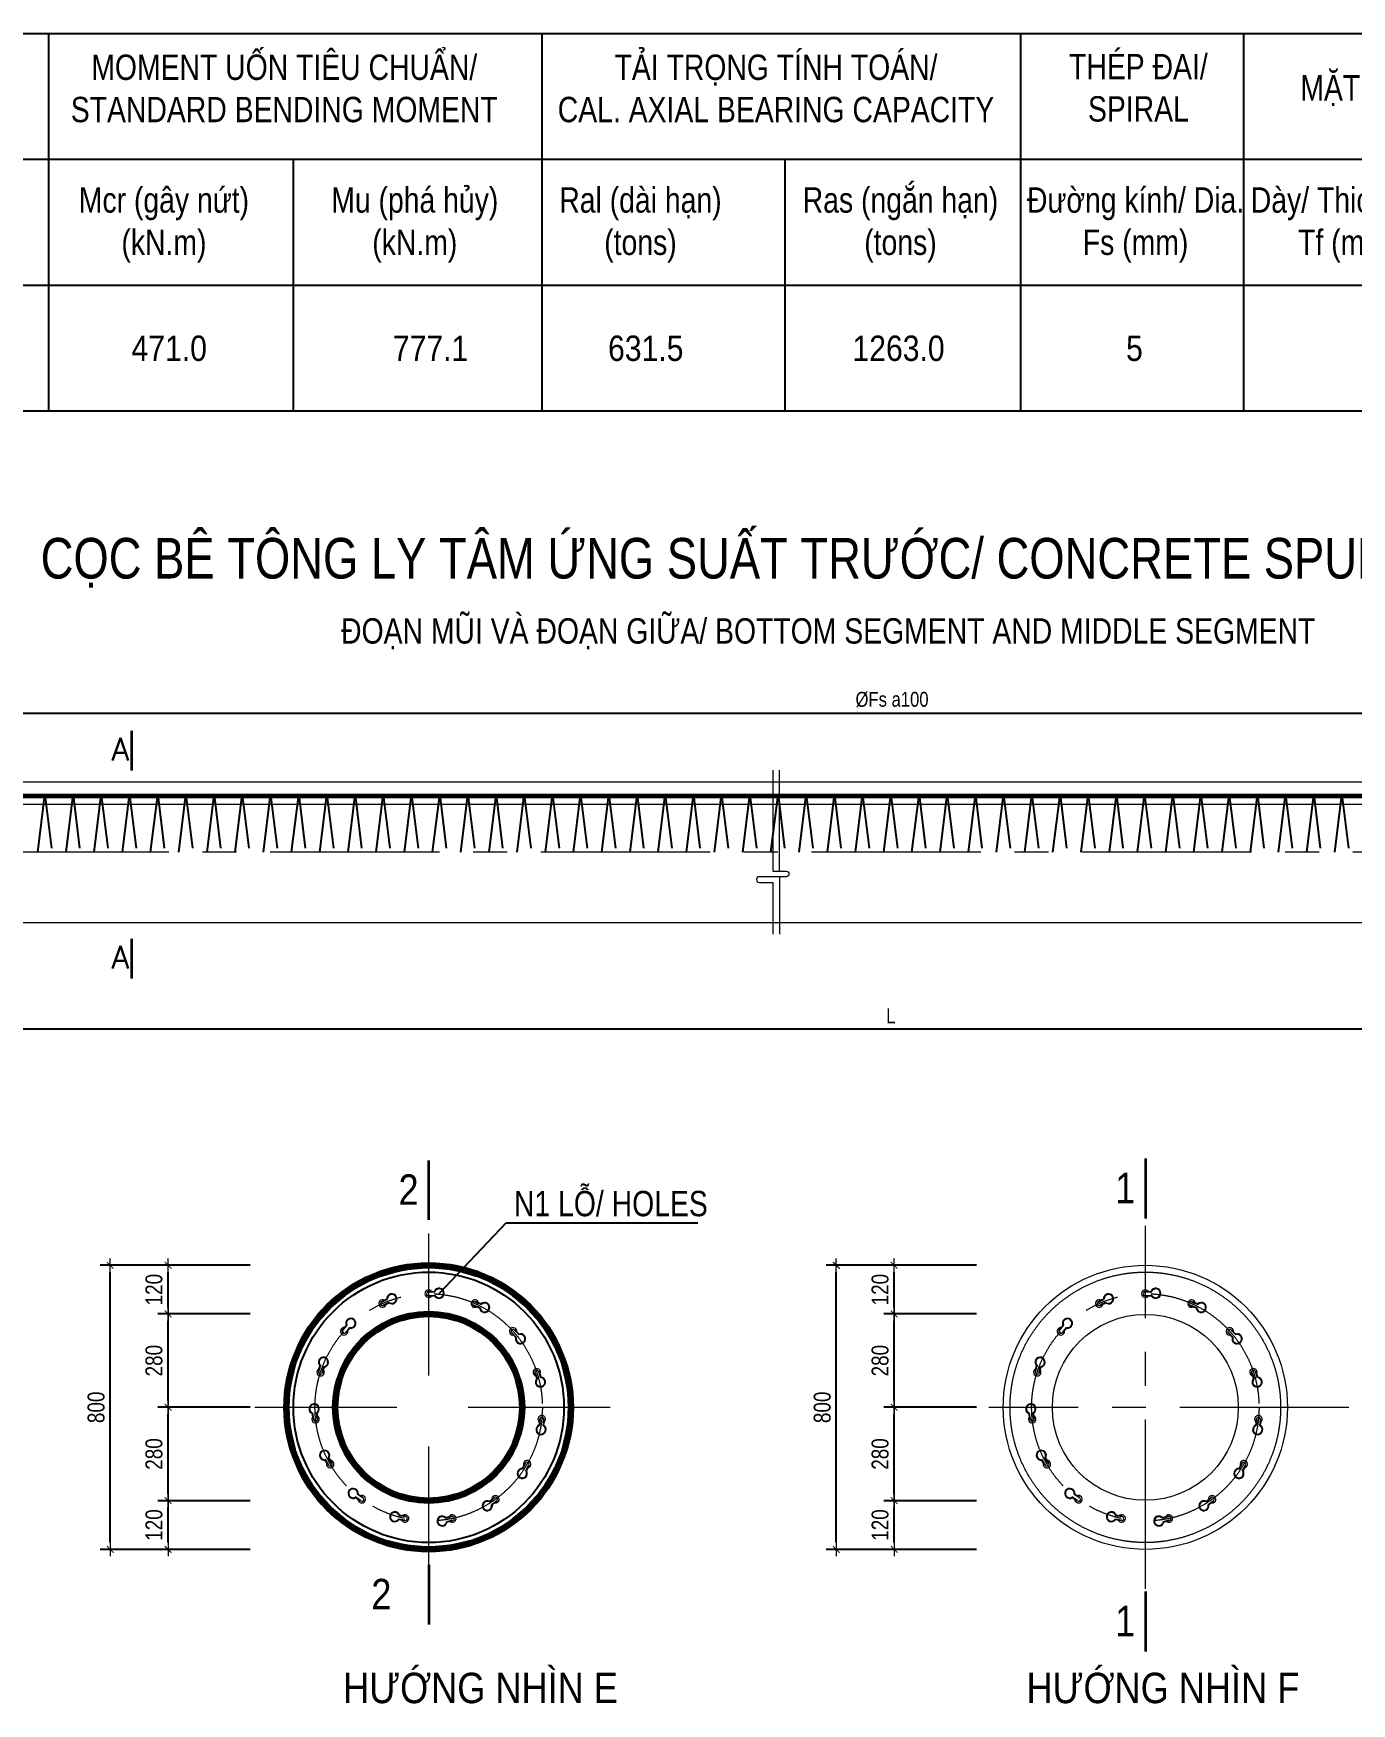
# Model space of a CAD drawing. Header units: millimetres. Extents: x -2123450 to -961021, y -260876 to 649159.
# Drawn here: x -1622938 to -1603460, y 112906 to 137598 of the extents above; entities that cross this region are included whole.
import ezdxf
from ezdxf.enums import TextEntityAlignment as Align

# ---------------------------------------------------------------- set-up
doc = ezdxf.new("R2010")
doc.units = ezdxf.units.MM
doc.header["$LTSCALE"] = 1000
doc.header["$MEASUREMENT"] = 0
doc.header["$PDMODE"] = 66
for name, pattern in [('CENTER2', [1.125, 0.75, -0.125, 0.125, -0.125]), ('CENTERX2', [4, 2.5, -0.5, 0.5, -0.5]), ('HIDDEN', [0.375, 0.25, -0.125]), ('HIDDEN2', [4.7625, 3.175, -1.5875])]:
    doc.linetypes.add(name, pattern=pattern)
doc.layers.get('0').update_dxf_attribs({"linetype": 'CONTINUOUS'})
doc.layers.get('DEFPOINTS').update_dxf_attribs({"linetype": 'CONTINUOUS'})
for name, color, linetype, lineweight in [('NDC_S_AXIS', 5, 'CENTER2', 15), ('NDC_S_BREAK-LINE', 1, 'CONTINUOUS', 15), ('NDC_S_CONTINUOUS', 3, 'CONTINUOUS', 20), ('NDC_S_DIM', 1, 'CONTINUOUS', 9), ('NDC_S_LEADER', 1, 'CONTINUOUS', 9), ('NDC_S_REBAR', 4, 'CONTINUOUS', 35), ('NDC_S_REBAR NO. BOX', 1, 'CONTINUOUS', 9), ('NDC_S_REBAR SECTION', 6, 'CONTINUOUS', 25), ('NDC_S_STIRRUP', 2, 'CONTINUOUS', 25), ('NDC_S_VN TEXT', 7, 'CONTINUOUS', 9)]:
    doc.layers.add(name, color=color, linetype=linetype, lineweight=lineweight)
doc.styles.add('NDC_ARIAL', font='arial.ttf', dxfattribs={"width": 0.8})
doc.styles.get("Standard").update_dxf_attribs({"font": 'romans.shx', "bigfont": 'vns.shx'})
doc.dimstyles.new('NDC_1-100', dxfattribs={"dimscale": 100, "dimtxt": 2.2, "dimasz": 1, "dimexe": 1.5, "dimexo": 2, "dimgap": 0.8, "dimtad": 1, "dimdec": 0, "dimdsep": 46, "dimtxsty": 'NDC_ARIAL', "dimblk": 'DIMMARK', "dimcen": 49999.938995, "dimdle": 1.5, "dimclrd": 1, "dimclre": 1, "dimclrt": 3, "dimadec": 0, "dimazin": 0, "dimtfac": 1, "dimtdec": 0, "dimtix": 1, "dimtmove": 2, "dimatfit": 3, "dimfxl": 1, "dimarcsym": 0})
doc.dimstyles.new('NDC_1-25(25)', dxfattribs={"dimscale": 100, "dimtxt": 2.5, "dimasz": 1, "dimexe": 1.5, "dimexo": 0, "dimgap": 0.8, "dimtad": 1, "dimdec": 0, "dimlfac": 0.25, "dimdsep": 46, "dimtxsty": 'NDC_ARIAL', "dimblk": 'DIMMARK', "dimcen": 49999.938995, "dimdle": 1.5, "dimclrd": 1, "dimclre": 1, "dimclrt": 3, "dimadec": 0, "dimazin": 0, "dimtfac": 1, "dimtdec": 0, "dimtix": 1, "dimtmove": 2, "dimatfit": 3, "dimfxl": 1, "dimarcsym": 0})

# ---------------------------------------------------------------- blocks, each defined once
blk = doc.blocks.new('DIMMARK')
at = {"layer": 'NDC_S_DIM', "color": 1}
blk.add_line((-1.5, 0), (1, 0), dxfattribs=at)
at = {"layer": 'NDC_S_DIM', "color": 2, "const_width": 0.15}
blk.add_lwpolyline([(-0.5, -0.5), (0.5, 0.5)], dxfattribs=at)
blk = doc.blocks.new('*D343')
at = {"layer": 'DEFPOINTS', "color": 0, "transparency": 16777216}
for p in [(-1596281, 127550), (-1624219, 126731), (-1596281, 126731)]:
    blk.add_point(p, dxfattribs=at)
at = {"layer": 'NDC_S_DIM', "color": 1, "lineweight": -2, "transparency": 16777216}
for p, q in [((-1624219, 126931), (-1624219, 127700)), ((-1596281, 126931), (-1596281, 127700)), ((-1624119, 127550), (-1596381, 127550))]:
    blk.add_line(p, q, dxfattribs=at)
at = {"layer": 'NDC_S_DIM', "color": 1, "lineweight": -2, "transparency": 16777216, "xscale": 100, "yscale": 100, "zscale": 100, "rotation": 180}
blk.add_blockref('DIMMARK', (-1624219, 127550), dxfattribs=at)
at = {"layer": 'NDC_S_DIM', "color": 1, "lineweight": -2, "transparency": 16777216, "xscale": 100, "yscale": 100, "zscale": 100}
blk.add_blockref('DIMMARK', (-1596281, 127550), dxfattribs=at)
at = {"layer": 'NDC_S_DIM', "color": 3, "transparency": 16777216, "insert": (-1610250, 127749), "char_height": 220, "attachment_point": 5, "style": 'NDC_ARIAL'}
blk.add_mtext('ØFs a100', dxfattribs=at)
blk = doc.blocks.new('*D345')
at = {"layer": 'DEFPOINTS', "color": 0, "transparency": 16777216}
for p in [(-1628651, 123902), (-1591885, 123902), (-1591885, 122884)]:
    blk.add_point(p, dxfattribs=at)
at = {"layer": 'NDC_S_DIM', "color": 1, "lineweight": -2, "transparency": 16777216}
for p, q in [((-1628651, 123702), (-1628651, 122734)), ((-1591885, 123702), (-1591885, 122734)), ((-1628551, 122884), (-1591985, 122884))]:
    blk.add_line(p, q, dxfattribs=at)
at = {"layer": 'NDC_S_DIM', "color": 1, "lineweight": -2, "transparency": 16777216, "xscale": 100, "yscale": 100, "zscale": 100, "rotation": 180}
blk.add_blockref('DIMMARK', (-1628651, 122884), dxfattribs=at)
at = {"layer": 'NDC_S_DIM', "color": 1, "lineweight": -2, "transparency": 16777216, "xscale": 100, "yscale": 100, "zscale": 100}
blk.add_blockref('DIMMARK', (-1591885, 122884), dxfattribs=at)
at = {"layer": 'NDC_S_DIM', "color": 3, "transparency": 16777216, "insert": (-1610268, 123074), "char_height": 220, "attachment_point": 5, "style": 'NDC_ARIAL'}
blk.add_mtext('L ', dxfattribs=at)
blk = doc.blocks.new('dau coc')
at = {"layer": 'NDC_S_AXIS', "linetype": 'HIDDEN', "ltscale": 0.001}
for p, q in [((0, -0.3192), (0, 0.3192)), ((0.3192, 0), (-0.3192, 0))]:
    blk.add_line(p, q, dxfattribs=at)
at = {"layer": 'NDC_S_CONTINUOUS', "lineweight": 100}
for radius in [0.25, 0.1643]:
    blk.add_circle((0, 0), radius, dxfattribs=at)
at = {"layer": 'NDC_S_STIRRUP'}
blk.add_circle((0, 0), 0.238, dxfattribs=at)
blk = doc.blocks.new('*D350')
at = {"layer": 'DEFPOINTS', "color": 0, "transparency": 16777216}
for p in [(-1621803, 119386), (-1619733, 119386), (-1619733, 115186)]:
    blk.add_point(p, dxfattribs=at)
at = {"layer": 'NDC_S_DIM', "color": 1, "lineweight": -2, "transparency": 16777216}
for p, q in [((-1619733, 119386), (-1621953, 119386)), ((-1621803, 115286), (-1621803, 119286)), ((-1619733, 115186), (-1621953, 115186))]:
    blk.add_line(p, q, dxfattribs=at)
at = {"layer": 'NDC_S_DIM', "color": 1, "lineweight": -2, "transparency": 16777216, "xscale": 100, "yscale": 100, "zscale": 100}
for p, rotation in [((-1621803, 119386), 90), ((-1621803, 115186), 270)]:
    blk.add_blockref('DIMMARK', p, dxfattribs=dict(at, rotation=rotation))
at = {"layer": 'NDC_S_DIM', "color": 3, "lineweight": 100, "transparency": 16777216, "insert": (-1622011, 117286), "char_height": 250, "attachment_point": 5, "rotation": 90, "style": 'NDC_ARIAL'}
blk.add_mtext('800', dxfattribs=at)
blk = doc.blocks.new('*D351')
at = {"layer": 'DEFPOINTS', "color": 0, "transparency": 16777216}
for p in [(-1620948, 115906), (-1619733, 115906), (-1619733, 115186)]:
    blk.add_point(p, dxfattribs=at)
at = {"layer": 'NDC_S_DIM', "color": 1, "lineweight": -2, "transparency": 16777216}
for p, q in [((-1619733, 115906), (-1621098, 115906)), ((-1620948, 115286), (-1620948, 115806)), ((-1619733, 115186), (-1621098, 115186))]:
    blk.add_line(p, q, dxfattribs=at)
at = {"layer": 'NDC_S_DIM', "color": 1, "lineweight": -2, "transparency": 16777216, "xscale": 100, "yscale": 100, "zscale": 100}
for p, rotation in [((-1620948, 115906), 90), ((-1620948, 115186), 270)]:
    blk.add_blockref('DIMMARK', p, dxfattribs=dict(at, rotation=rotation))
at = {"layer": 'NDC_S_DIM', "color": 3, "lineweight": 100, "transparency": 16777216, "insert": (-1621156, 115546), "char_height": 250, "attachment_point": 5, "rotation": 90, "style": 'NDC_ARIAL'}
blk.add_mtext('120', dxfattribs=at)
blk = doc.blocks.new('*D352')
at = {"layer": 'DEFPOINTS', "color": 0, "transparency": 16777216}
for p in [(-1620948, 117286), (-1619733, 117286), (-1619733, 115906)]:
    blk.add_point(p, dxfattribs=at)
at = {"layer": 'NDC_S_DIM', "color": 1, "lineweight": -2, "transparency": 16777216}
for p, q in [((-1619733, 117286), (-1621098, 117286)), ((-1620948, 116006), (-1620948, 117186)), ((-1619733, 115906), (-1621098, 115906))]:
    blk.add_line(p, q, dxfattribs=at)
at = {"layer": 'NDC_S_DIM', "color": 1, "lineweight": -2, "transparency": 16777216, "xscale": 100, "yscale": 100, "zscale": 100}
for p, rotation in [((-1620948, 117286), 90), ((-1620948, 115906), 270)]:
    blk.add_blockref('DIMMARK', p, dxfattribs=dict(at, rotation=rotation))
at = {"layer": 'NDC_S_DIM', "color": 3, "lineweight": 100, "transparency": 16777216, "insert": (-1621156, 116596), "char_height": 250, "attachment_point": 5, "rotation": 90, "style": 'NDC_ARIAL'}
blk.add_mtext('280', dxfattribs=at)
blk = doc.blocks.new('*D353')
at = {"layer": 'DEFPOINTS', "color": 0, "transparency": 16777216}
for p in [(-1620948, 118666), (-1619733, 118666), (-1619733, 117286)]:
    blk.add_point(p, dxfattribs=at)
at = {"layer": 'NDC_S_DIM', "color": 1, "lineweight": -2, "transparency": 16777216}
for p, q in [((-1619733, 118666), (-1621098, 118666)), ((-1620948, 117386), (-1620948, 118566)), ((-1619733, 117286), (-1621098, 117286))]:
    blk.add_line(p, q, dxfattribs=at)
at = {"layer": 'NDC_S_DIM', "color": 1, "lineweight": -2, "transparency": 16777216, "xscale": 100, "yscale": 100, "zscale": 100}
for p, rotation in [((-1620948, 118666), 90), ((-1620948, 117286), 270)]:
    blk.add_blockref('DIMMARK', p, dxfattribs=dict(at, rotation=rotation))
at = {"layer": 'NDC_S_DIM', "color": 3, "lineweight": 100, "transparency": 16777216, "insert": (-1621156, 117976), "char_height": 250, "attachment_point": 5, "rotation": 90, "style": 'NDC_ARIAL'}
blk.add_mtext('280', dxfattribs=at)
blk = doc.blocks.new('*D354')
at = {"layer": 'DEFPOINTS', "color": 0, "transparency": 16777216}
for p in [(-1620948, 119386), (-1619733, 119386), (-1619733, 118666)]:
    blk.add_point(p, dxfattribs=at)
at = {"layer": 'NDC_S_DIM', "color": 1, "lineweight": -2, "transparency": 16777216}
for p, q in [((-1619733, 119386), (-1621098, 119386)), ((-1620948, 118766), (-1620948, 119286)), ((-1619733, 118666), (-1621098, 118666))]:
    blk.add_line(p, q, dxfattribs=at)
at = {"layer": 'NDC_S_DIM', "color": 1, "lineweight": -2, "transparency": 16777216, "xscale": 100, "yscale": 100, "zscale": 100}
for p, rotation in [((-1620948, 119386), 90), ((-1620948, 118666), 270)]:
    blk.add_blockref('DIMMARK', p, dxfattribs=dict(at, rotation=rotation))
at = {"layer": 'NDC_S_DIM', "color": 3, "lineweight": 100, "transparency": 16777216, "insert": (-1621156, 119026), "char_height": 250, "attachment_point": 5, "rotation": 90, "style": 'NDC_ARIAL'}
blk.add_mtext('120', dxfattribs=at)
blk = doc.blocks.new('*D355')
at = {"layer": 'DEFPOINTS', "color": 0, "transparency": 16777216}
for p in [(-1611074, 119386), (-1609004, 119386), (-1609004, 115186)]:
    blk.add_point(p, dxfattribs=at)
at = {"layer": 'NDC_S_DIM', "color": 1, "lineweight": -2, "transparency": 16777216}
for p, q in [((-1609004, 119386), (-1611224, 119386)), ((-1611074, 115286), (-1611074, 119286)), ((-1609004, 115186), (-1611224, 115186))]:
    blk.add_line(p, q, dxfattribs=at)
at = {"layer": 'NDC_S_DIM', "color": 1, "lineweight": -2, "transparency": 16777216, "xscale": 100, "yscale": 100, "zscale": 100}
for p, rotation in [((-1611074, 119386), 90), ((-1611074, 115186), 270)]:
    blk.add_blockref('DIMMARK', p, dxfattribs=dict(at, rotation=rotation))
at = {"layer": 'NDC_S_DIM', "color": 3, "lineweight": 100, "transparency": 16777216, "insert": (-1611281, 117286), "char_height": 250, "attachment_point": 5, "rotation": 90, "style": 'NDC_ARIAL'}
blk.add_mtext('800', dxfattribs=at)
blk = doc.blocks.new('*D356')
at = {"layer": 'DEFPOINTS', "color": 0, "transparency": 16777216}
for p in [(-1610219, 115906), (-1609004, 115906), (-1609004, 115186)]:
    blk.add_point(p, dxfattribs=at)
at = {"layer": 'NDC_S_DIM', "color": 1, "lineweight": -2, "transparency": 16777216}
for p, q in [((-1609004, 115906), (-1610369, 115906)), ((-1610219, 115286), (-1610219, 115806)), ((-1609004, 115186), (-1610369, 115186))]:
    blk.add_line(p, q, dxfattribs=at)
at = {"layer": 'NDC_S_DIM', "color": 1, "lineweight": -2, "transparency": 16777216, "xscale": 100, "yscale": 100, "zscale": 100}
for p, rotation in [((-1610219, 115906), 90), ((-1610219, 115186), 270)]:
    blk.add_blockref('DIMMARK', p, dxfattribs=dict(at, rotation=rotation))
at = {"layer": 'NDC_S_DIM', "color": 3, "lineweight": 100, "transparency": 16777216, "insert": (-1610426, 115546), "char_height": 250, "attachment_point": 5, "rotation": 90, "style": 'NDC_ARIAL'}
blk.add_mtext('120', dxfattribs=at)
blk = doc.blocks.new('*D357')
at = {"layer": 'DEFPOINTS', "color": 0, "transparency": 16777216}
for p in [(-1610219, 117286), (-1609004, 117286), (-1609004, 115906)]:
    blk.add_point(p, dxfattribs=at)
at = {"layer": 'NDC_S_DIM', "color": 1, "lineweight": -2, "transparency": 16777216}
for p, q in [((-1609004, 117286), (-1610369, 117286)), ((-1610219, 116006), (-1610219, 117186)), ((-1609004, 115906), (-1610369, 115906))]:
    blk.add_line(p, q, dxfattribs=at)
at = {"layer": 'NDC_S_DIM', "color": 1, "lineweight": -2, "transparency": 16777216, "xscale": 100, "yscale": 100, "zscale": 100}
for p, rotation in [((-1610219, 117286), 90), ((-1610219, 115906), 270)]:
    blk.add_blockref('DIMMARK', p, dxfattribs=dict(at, rotation=rotation))
at = {"layer": 'NDC_S_DIM', "color": 3, "lineweight": 100, "transparency": 16777216, "insert": (-1610426, 116596), "char_height": 250, "attachment_point": 5, "rotation": 90, "style": 'NDC_ARIAL'}
blk.add_mtext('280', dxfattribs=at)
blk = doc.blocks.new('*D358')
at = {"layer": 'DEFPOINTS', "color": 0, "transparency": 16777216}
for p in [(-1610219, 118666), (-1609004, 118666), (-1609004, 117286)]:
    blk.add_point(p, dxfattribs=at)
at = {"layer": 'NDC_S_DIM', "color": 1, "lineweight": -2, "transparency": 16777216}
for p, q in [((-1609004, 118666), (-1610369, 118666)), ((-1610219, 117386), (-1610219, 118566)), ((-1609004, 117286), (-1610369, 117286))]:
    blk.add_line(p, q, dxfattribs=at)
at = {"layer": 'NDC_S_DIM', "color": 1, "lineweight": -2, "transparency": 16777216, "xscale": 100, "yscale": 100, "zscale": 100}
for p, rotation in [((-1610219, 118666), 90), ((-1610219, 117286), 270)]:
    blk.add_blockref('DIMMARK', p, dxfattribs=dict(at, rotation=rotation))
at = {"layer": 'NDC_S_DIM', "color": 3, "lineweight": 100, "transparency": 16777216, "insert": (-1610426, 117976), "char_height": 250, "attachment_point": 5, "rotation": 90, "style": 'NDC_ARIAL'}
blk.add_mtext('280', dxfattribs=at)
blk = doc.blocks.new('*D359')
at = {"layer": 'DEFPOINTS', "color": 0, "transparency": 16777216}
for p in [(-1610219, 119386), (-1609004, 119386), (-1609004, 118666)]:
    blk.add_point(p, dxfattribs=at)
at = {"layer": 'NDC_S_DIM', "color": 1, "lineweight": -2, "transparency": 16777216}
for p, q in [((-1609004, 119386), (-1610369, 119386)), ((-1610219, 118766), (-1610219, 119286)), ((-1609004, 118666), (-1610369, 118666))]:
    blk.add_line(p, q, dxfattribs=at)
at = {"layer": 'NDC_S_DIM', "color": 1, "lineweight": -2, "transparency": 16777216, "xscale": 100, "yscale": 100, "zscale": 100}
for p, rotation in [((-1610219, 119386), 90), ((-1610219, 118666), 270)]:
    blk.add_blockref('DIMMARK', p, dxfattribs=dict(at, rotation=rotation))
at = {"layer": 'NDC_S_DIM', "color": 3, "lineweight": 100, "transparency": 16777216, "insert": (-1610426, 119026), "char_height": 250, "attachment_point": 5, "rotation": 90, "style": 'NDC_ARIAL'}
blk.add_mtext('120', dxfattribs=at)
blk = doc.blocks.new('neo thép')
at = {"layer": 'NDC_S_REBAR NO. BOX'}
for centre, radius, start, end in [((-1615125, 259907), 55, 35.1861, 329.0747), ((-1614971, 259913), 75, 205.7086, 158.5522), ((-1614971, 259913), 65, 209.6168, 154.644)]:
    blk.add_arc(centre, radius, start, end, dxfattribs=at)
at = {"layer": 'NDC_S_REBAR NO. BOX', "color": 1}
blk.add_arc((-1615125, 259907), 30, 92.1304, 272.1304, dxfattribs=at)
at = {"layer": 'NDC_S_REBAR SECTION', "color": 1}
for p, q in [((-1615127, 259937), (-1615029, 259941)), ((-1615124, 259877), (-1615027, 259881))]:
    blk.add_line(p, q, dxfattribs=at)
blk = doc.blocks.new('*U899')
at = {"layer": 'NDC_S_REBAR SECTION', "color": 1}
blk.add_blockref('neo thép', (1615038, -259913), dxfattribs=at)
blk = doc.blocks.new('*U900')
at = {"layer": 'NDC_S_REBAR SECTION', "color": 0, "linetype": 'ByBlock', "lineweight": -2, "transparency": 16777216}
for p, rotation in [((-1617703, 259972), 23.99999999999997), ((-1616332, 259900), 336.0000000000001), ((-1618292, 259589), 47.99999999999999), ((-1615786, 259459), 312), ((-1618673, 259000), 71.99999999999997), ((-1615467, 258834), 288), ((-1618783, 258307), 95.99999999999999), ((-1615430, 258133), 264), ((-1618601, 257629), 120), ((-1615681, 257477), 240), ((-1618159, 257084), 144), ((-1616177, 256981), 215.9999999999999), ((-1617533, 256765), 168.0000000000001), ((-1616832, 256729), 192)]:
    blk.add_blockref('*U899', p, dxfattribs=dict(at, rotation=rotation))
blk.add_blockref('*U899', (-1617010, 260082), dxfattribs=at)
blk = doc.blocks.new('*U901')
at = {"layer": 'NDC_S_REBAR SECTION', "color": 1}
blk.add_blockref('neo thép', (1615038, -259913), dxfattribs=at)
blk = doc.blocks.new('*U902')
at = {"layer": 'NDC_S_REBAR SECTION', "color": 0, "linetype": 'ByBlock', "lineweight": -2, "transparency": 16777216}
for p, rotation in [((-1617703, 259972), 23.99999999999997), ((-1616332, 259900), 336.0000000000001), ((-1618292, 259589), 47.99999999999999), ((-1615786, 259459), 312), ((-1618673, 259000), 71.99999999999997), ((-1615467, 258834), 288), ((-1618783, 258307), 95.99999999999999), ((-1615430, 258133), 264), ((-1618601, 257629), 120), ((-1615681, 257477), 240), ((-1618159, 257084), 144), ((-1616177, 256981), 215.9999999999999), ((-1617533, 256765), 168.0000000000001), ((-1616832, 256729), 192)]:
    blk.add_blockref('*U901', p, dxfattribs=dict(at, rotation=rotation))
blk.add_blockref('*U901', (-1617010, 260082), dxfattribs=at)

msp = doc.modelspace()

# ---------------------------------------------------------------- linework, layer by layer
for p, q in [((-1637042.3, 137597.7), (-1584595.34, 137597.7)), ((-1622714.2, 137597.7), (-1622714.2, 132017.34)), ((-1615423.24, 137597.7), (-1615423.24, 132017.34)), ((-1608350.87, 137597.7), (-1608350.87, 132017.34)), ((-1605057.85, 137597.7), (-1605057.85, 132017.34)), ((-1637042.3, 135737.58), (-1584595.34, 135737.58)), ((-1619100.59, 135737.58), (-1619100.59, 132017.34)), ((-1611833.85, 135737.58), (-1611833.85, 132017.34)), ((-1629304.31, 133877.46), (-1584595.34, 133877.46)), ((-1655452.36, 132017.34), (-1584595.34, 132017.34)), ((-1637042.3, 132017.34), (-1584595.34, 132017.34))]:
    msp.add_line(p, q)
at = {"layer": 'NDC_S_AXIS', "linetype": 'CENTERX2'}
for p, q in [((-1592939.1, 125493.27), (-1627597.15, 125493.27)), ((-1606507.25, 114604.46), (-1606507.25, 119967.16)), ((-1603499.19, 117285.81), (-1608819.33, 117285.81))]:
    msp.add_line(p, q, dxfattribs=at)
at = {"layer": 'NDC_S_AXIS', "ltscale": 500}
msp.add_circle((-1606507.25, 117285.81), 1999.2, dxfattribs=at)
at = {"layer": 'NDC_S_AXIS', "linetype": 'CENTERX2'}
for centre in [(-1617097.21, 117285.81), (-1606507.25, 117285.81)]:
    msp.add_circle(centre, 1680, dxfattribs=at)
at = {"layer": 'NDC_S_BREAK-LINE'}
for p, q in [((-1611914.54, 125213.16), (-1611914.54, 126707.68)), ((-1611914.54, 125129.82), (-1611914.54, 124281.18))]:
    msp.add_line(p, q, dxfattribs=at)
msp.add_lwpolyline([(-1612013.58, 126707.68), (-1612013.58, 125213.16), (-1611815.5, 125213.16, -1), (-1611815.5, 125129.82), (-1612013.58, 125129.82), (-1612211.67, 125129.82, 1), (-1612211.67, 125046.49), (-1612013.58, 125046.49), (-1612013.58, 124281.18)], format="xyb", dxfattribs=at)
at = {"layer": 'NDC_S_CONTINUOUS'}
for p, q in [((-1627984.79, 126534.93), (-1591926.46, 126534.93)), ((-1627984.79, 126201.6), (-1592551.46, 126201.6)), ((-1627984.79, 124451.6), (-1592551.46, 124451.6))]:
    msp.add_line(p, q, dxfattribs=at)
for radius in [2100, 1374.24]:
    msp.add_circle((-1606507.25, 117285.81), radius, dxfattribs=at)
at = {"layer": 'NDC_S_REBAR'}
for p, q in [((-1621486.68, 127287.69), (-1621486.68, 126701.49)), ((-1627984.79, 126341.18), (-1592551.46, 126341.18)), ((-1627984.79, 126312.02), (-1592551.46, 126312.02)), ((-1621486.68, 124212.4), (-1621486.68, 123626.21)), ((-1617099.58, 120936.41), (-1617099.58, 120057.13)), ((-1606507.25, 120965.62), (-1606507.25, 120079.3)), ((-1617097.21, 114956.62), (-1617097.21, 114077.34)), ((-1606507.25, 114563.38), (-1606507.25, 113677.06))]:
    msp.add_line(p, q, dxfattribs=at)
at = {"layer": 'NDC_S_STIRRUP'}
for p, q in [((-1622872.29, 125493.27), (-1622768.13, 126341.18)), ((-1622455.63, 125493.27), (-1622351.46, 126341.18)), ((-1622038.96, 125493.27), (-1621934.79, 126341.18)), ((-1621622.29, 125493.27), (-1621518.13, 126341.18)), ((-1621205.63, 125493.27), (-1621101.46, 126341.18)), ((-1620788.96, 125493.27), (-1620684.79, 126341.18)), ((-1620372.29, 125493.27), (-1620268.13, 126341.18)), ((-1619955.63, 125493.27), (-1619851.46, 126341.18)), ((-1619538.96, 125493.27), (-1619434.79, 126341.18)), ((-1619122.29, 125493.27), (-1619018.13, 126341.18)), ((-1618705.63, 125493.27), (-1618601.46, 126341.18)), ((-1618288.96, 125493.27), (-1618184.79, 126341.18)), ((-1617872.29, 125493.27), (-1617768.13, 126341.18)), ((-1617455.63, 125493.27), (-1617351.46, 126341.18)), ((-1617038.96, 125493.27), (-1616934.79, 126341.18)), ((-1616622.29, 125493.27), (-1616518.13, 126341.18)), ((-1616205.63, 125493.27), (-1616101.46, 126341.18)), ((-1615788.96, 125493.27), (-1615684.79, 126341.18)), ((-1615372.29, 125493.27), (-1615268.13, 126341.18)), ((-1614955.63, 125493.27), (-1614851.46, 126341.18)), ((-1614538.96, 125493.27), (-1614434.79, 126341.18)), ((-1614122.29, 125493.27), (-1614018.13, 126341.18)), ((-1613705.63, 125493.27), (-1613601.46, 126341.18)), ((-1613288.96, 125493.27), (-1613184.79, 126341.18)), ((-1612872.29, 125493.27), (-1612768.13, 126341.18)), ((-1612455.63, 125493.27), (-1612351.46, 126341.18)), ((-1612038.96, 125493.27), (-1611934.79, 126341.18)), ((-1611622.29, 125493.27), (-1611518.13, 126341.18)), ((-1611205.63, 125493.27), (-1611101.46, 126341.18)), ((-1610788.96, 125493.27), (-1610684.79, 126341.18)), ((-1610372.29, 125493.27), (-1610268.13, 126341.18)), ((-1609955.63, 125493.27), (-1609851.46, 126341.18)), ((-1609538.96, 125493.27), (-1609434.79, 126341.18)), ((-1609122.29, 125493.27), (-1609018.13, 126341.18)), ((-1608705.63, 125493.27), (-1608601.46, 126341.18)), ((-1608288.96, 125493.27), (-1608184.79, 126341.18)), ((-1607872.29, 125493.27), (-1607768.13, 126341.18)), ((-1607455.63, 125493.27), (-1607351.46, 126341.18)), ((-1607038.96, 125493.27), (-1606934.79, 126341.18)), ((-1606622.29, 125493.27), (-1606518.13, 126341.18)), ((-1606205.63, 125493.27), (-1606101.46, 126341.18)), ((-1605788.96, 125493.27), (-1605684.79, 126341.18)), ((-1605372.29, 125493.27), (-1605268.13, 126341.18)), ((-1604955.63, 125493.27), (-1604851.46, 126341.18)), ((-1604538.96, 125493.27), (-1604434.79, 126341.18)), ((-1604122.29, 125493.27), (-1604018.13, 126341.18)), ((-1603705.63, 125493.27), (-1603601.46, 126341.18))]:
    msp.add_line(p, q, dxfattribs=at)
at = {"layer": 'NDC_S_STIRRUP', "linetype": 'HIDDEN2', "ltscale": 0.25}
for p, q in [((-1622768.13, 126341.18), (-1622663.96, 125493.27)), ((-1622351.46, 126341.18), (-1622247.29, 125493.27)), ((-1621934.79, 126341.18), (-1621830.63, 125493.27)), ((-1621518.13, 126341.18), (-1621413.96, 125493.27)), ((-1621101.46, 126341.18), (-1620997.29, 125493.27)), ((-1620684.79, 126341.18), (-1620580.63, 125493.27)), ((-1620268.13, 126341.18), (-1620163.96, 125493.27)), ((-1619851.46, 126341.18), (-1619747.29, 125493.27)), ((-1619434.79, 126341.18), (-1619330.63, 125493.27)), ((-1619018.13, 126341.18), (-1618913.96, 125493.27)), ((-1618601.46, 126341.18), (-1618497.29, 125493.27)), ((-1618184.79, 126341.18), (-1618080.63, 125493.27)), ((-1617768.13, 126341.18), (-1617663.96, 125493.27)), ((-1617351.46, 126341.18), (-1617247.29, 125493.27)), ((-1616934.79, 126341.18), (-1616830.63, 125493.27)), ((-1616518.13, 126341.18), (-1616413.96, 125493.27)), ((-1616101.46, 126341.18), (-1615997.29, 125493.27)), ((-1615684.79, 126341.18), (-1615580.63, 125493.27)), ((-1615268.13, 126341.18), (-1615163.96, 125493.27)), ((-1614851.46, 126341.18), (-1614747.29, 125493.27)), ((-1614434.79, 126341.18), (-1614330.63, 125493.27)), ((-1614018.13, 126341.18), (-1613913.96, 125493.27)), ((-1613601.46, 126341.18), (-1613497.29, 125493.27)), ((-1613184.79, 126341.18), (-1613080.63, 125493.27)), ((-1612768.13, 126341.18), (-1612663.96, 125493.27)), ((-1612351.46, 126341.18), (-1612247.29, 125493.27)), ((-1611934.79, 126341.18), (-1611830.63, 125493.27)), ((-1611518.13, 126341.18), (-1611413.96, 125493.27)), ((-1611101.46, 126341.18), (-1610997.29, 125493.27)), ((-1610684.79, 126341.18), (-1610580.63, 125493.27)), ((-1610268.13, 126341.18), (-1610163.96, 125493.27)), ((-1609851.46, 126341.18), (-1609747.29, 125493.27)), ((-1609434.79, 126341.18), (-1609330.63, 125493.27)), ((-1609018.13, 126341.18), (-1608913.96, 125493.27)), ((-1608601.46, 126341.18), (-1608497.29, 125493.27)), ((-1608184.79, 126341.18), (-1608080.63, 125493.27)), ((-1607768.13, 126341.18), (-1607663.96, 125493.27)), ((-1607351.46, 126341.18), (-1607247.29, 125493.27)), ((-1606934.79, 126341.18), (-1606830.63, 125493.27)), ((-1606518.13, 126341.18), (-1606413.96, 125493.27)), ((-1606101.46, 126341.18), (-1605997.29, 125493.27)), ((-1605684.79, 126341.18), (-1605580.63, 125493.27)), ((-1605268.13, 126341.18), (-1605163.96, 125493.27)), ((-1604851.46, 126341.18), (-1604747.29, 125493.27)), ((-1604434.79, 126341.18), (-1604330.63, 125493.27)), ((-1604018.13, 126341.18), (-1603913.96, 125493.27)), ((-1603601.46, 126341.18), (-1603497.29, 125493.27))]:
    msp.add_line(p, q, dxfattribs=at)

# ---------------------------------------------------------------- block references
at = {"layer": 'NDC_S_AXIS', "ltscale": 500, "xscale": 8399.999999999982, "yscale": 8399.999999999982, "zscale": 8399.999999999982}
msp.add_blockref('dau coc', (-1617097.21, 117285.81), dxfattribs=at)
at = {"layer": 'NDC_S_REBAR SECTION', "color": 1}
for name, p in [('*U900', (0, -141110.19)), ('*U902', (10589.96, -141110.19))]:
    msp.add_blockref(name, p, dxfattribs=at)

# ---------------------------------------------------------------- texts
at = {"layer": 'NDC_S_VN TEXT', "style": 'NDC_ARIAL'}
for s, width, p in [('471.0', 0.85, (-1620931.32, 132755.42)), ('777.1', 0.85, (-1617068.94, 132755.42)), ('631.5', 0.85, (-1613889.58, 132755.42)), ('1263.0', 0.85, (-1610153.83, 132755.42)), ('5', 0.85, (-1606667.99, 132755.42)), ('ĐOẠN MŨI VÀ ĐOẠN GIỮA/ BOTTOM SEGMENT AND MIDDLE SEGMENT', 0.8, (-1611193.16, 128576.65))]:
    msp.add_text(s, height=375, dxfattribs=dict(at, width=width)).set_placement(p, align=Align.CENTER)
at = {"layer": 'NDC_S_VN TEXT', "lineweight": 100, "style": 'NDC_ARIAL', "width": 0.8}
msp.add_text('CỌC BÊ TÔNG LY TÂM ỨNG SUẤT TRƯỚC/ CONCRETE SPUN PILE PHC-A800', height=600, dxfattribs=at).set_placement((-1610347.29, 129538.5), align=Align.CENTER)
at = {"layer": 'NDC_S_VN TEXT'}
for p in [(-1621782.03, 126849.89), (-1621782.03, 123774.61)]:
    msp.add_text('A', height=333.33, dxfattribs=at).set_placement(p)
at = {"layer": 'NDC_S_VN TEXT', "style": 'NDC_ARIAL', "width": 0.85}
for s, p in [('1', (-1606953.82, 120303.67)), ('2', (-1617542.6, 120279.72)), ('2', (-1617945.23, 114299.93)), ('1', (-1606953.82, 113901.43))]:
    msp.add_text(s, height=450, dxfattribs=at).set_placement(p)
at = {"layer": 'NDC_S_VN TEXT', "lineweight": 100, "style": 'NDC_ARIAL', "width": 0.8}
msp.add_text('N1 LỖ/ HOLES', height=375, dxfattribs=at).set_placement((-1615837.19, 120110.92))
at = {"layer": 'NDC_S_VN TEXT', "lineweight": 70, "style": 'NDC_ARIAL', "width": 0.85}
for s, p in [('HƯỚNG NHÌN E', (-1618361.5, 112912.47)), ('HƯỚNG NHÌN F', (-1608262.82, 112912.47))]:
    msp.add_text(s, height=450, dxfattribs=at).set_placement(p)
at = {"layer": 'NDC_S_VN TEXT', "char_height": 375, "attachment_point": 2, "style": 'NDC_ARIAL'}
for s, width, insert in [('MOMENT UỐN TIÊU CHUẨN/ STANDARD BENDING MOMENT', 7590.2044, (-1619231.27, 137285.04)), ('TẢI TRỌNG TÍNH TOÁN/\\PCAL. AXIAL BEARING CAPACITY', 7645.1428, (-1611964.53, 137285.04)), ('THÉP ĐAI/ SPIRAL', 3315.9246, (-1606609.82, 137294.32)), ('MẶT BÍCH/ END FLANGE', 5725.6224, (-1601760.64, 136980.51)), ('Mcr (gây nứt)\\P(kN.m)', 3602.3164, (-1621009.26, 135322.57)), ('Mu (phá hủy)\\P(kN.m)', 2755.2997, (-1617302.63, 135322.57)), ('Ral (dài hạn)\\P(tons)', 3552.2474, (-1613967.52, 135322.57)), ('Ras (ngắn hạn)\\P(tons)', 3615.3643, (-1610125.41, 135322.57)), ('Đường kính/ Dia. Fs (mm)', 3521.7925, (-1606651.25, 135322.57)), ('Dày/ Thickness Tf (mm)', 3146.0894, (-1603516.57, 135322.57))]:
    msp.add_mtext_dynamic_manual_height_columns(s, width=width, gutter_width=0.37, heights=[0], dxfattribs=dict(at, insert=insert))

# ---------------------------------------------------------------- dimensions: what is measured, and where the dimension line sits
at = {"layer": 'NDC_S_DIM'}
for base, p1, p2, text, picture, middle in [((-1596280.75, 127550.37), (-1624219.06, 126730.84), (-1596280.75, 126730.84), 'ØFs a100', '*D343', (-1610249.91, 127748.85)), ((-1591884.79, 122883.59), (-1628651.46, 123901.6), (-1591884.79, 123901.6), 'L ', '*D345', (-1610268.13, 123073.59))]:
    dim = msp.add_linear_dim(base=base, p1=p1, p2=p2, text=text, dimstyle='NDC_1-100', dxfattribs=at)
    dim.commit()
    dim.dimension.update_dxf_attribs({"geometry": picture, "text_midpoint": middle})
at = {"layer": 'NDC_S_DIM', "lineweight": 100}
for base, p1, p2, text, picture, middle in [((-1621803.21, 119385.81), (-1619733.21, 115185.81), (-1619733.21, 119385.81), '800', '*D350', (-1622010.85, 117285.81)), ((-1620948.21, 119385.81), (-1619733.21, 118665.81), (-1619733.21, 119385.81), '120', '*D354', (-1621155.85, 119025.81)), ((-1611073.6, 119385.81), (-1609003.6, 115185.81), (-1609003.6, 119385.81), '800', '*D355', (-1611281.25, 117285.81)), ((-1610218.6, 119385.81), (-1609003.6, 118665.81), (-1609003.6, 119385.81), '120', '*D359', (-1610426.25, 119025.81)), ((-1620948.21, 118665.81), (-1619733.21, 117285.81), (-1619733.21, 118665.81), '280', '*D353', (-1621155.85, 117975.81)), ((-1610218.6, 118665.81), (-1609003.6, 117285.81), (-1609003.6, 118665.81), '280', '*D358', (-1610426.25, 117975.81)), ((-1620948.21, 117285.81), (-1619733.21, 115905.81), (-1619733.21, 117285.81), '280', '*D352', (-1621155.85, 116595.81)), ((-1610218.6, 117285.81), (-1609003.6, 115905.81), (-1609003.6, 117285.81), '280', '*D357', (-1610426.25, 116595.81)), ((-1620948.21, 115905.81), (-1619733.21, 115185.81), (-1619733.21, 115905.81), '120', '*D351', (-1621155.85, 115545.81)), ((-1610218.6, 115905.81), (-1609003.6, 115185.81), (-1609003.6, 115905.81), '120', '*D356', (-1610426.25, 115545.81))]:
    dim = msp.add_linear_dim(base=base, p1=p1, p2=p2, angle=90, text=text, dimstyle='NDC_1-25(25)', dxfattribs=at)
    dim.commit()
    dim.dimension.update_dxf_attribs({"geometry": picture, "text_midpoint": middle})

# ---------------------------------------------------------------- leaders
at = {"layer": 'NDC_S_LEADER', "lineweight": 100}
msp.add_leader([(-1616944.69, 118967.79), (-1615953.35, 120014.02), (-1613118.35, 120014.02)], dimstyle='NDC_1-100', dxfattribs=at)

doc.saveas('drawing.dxf')
